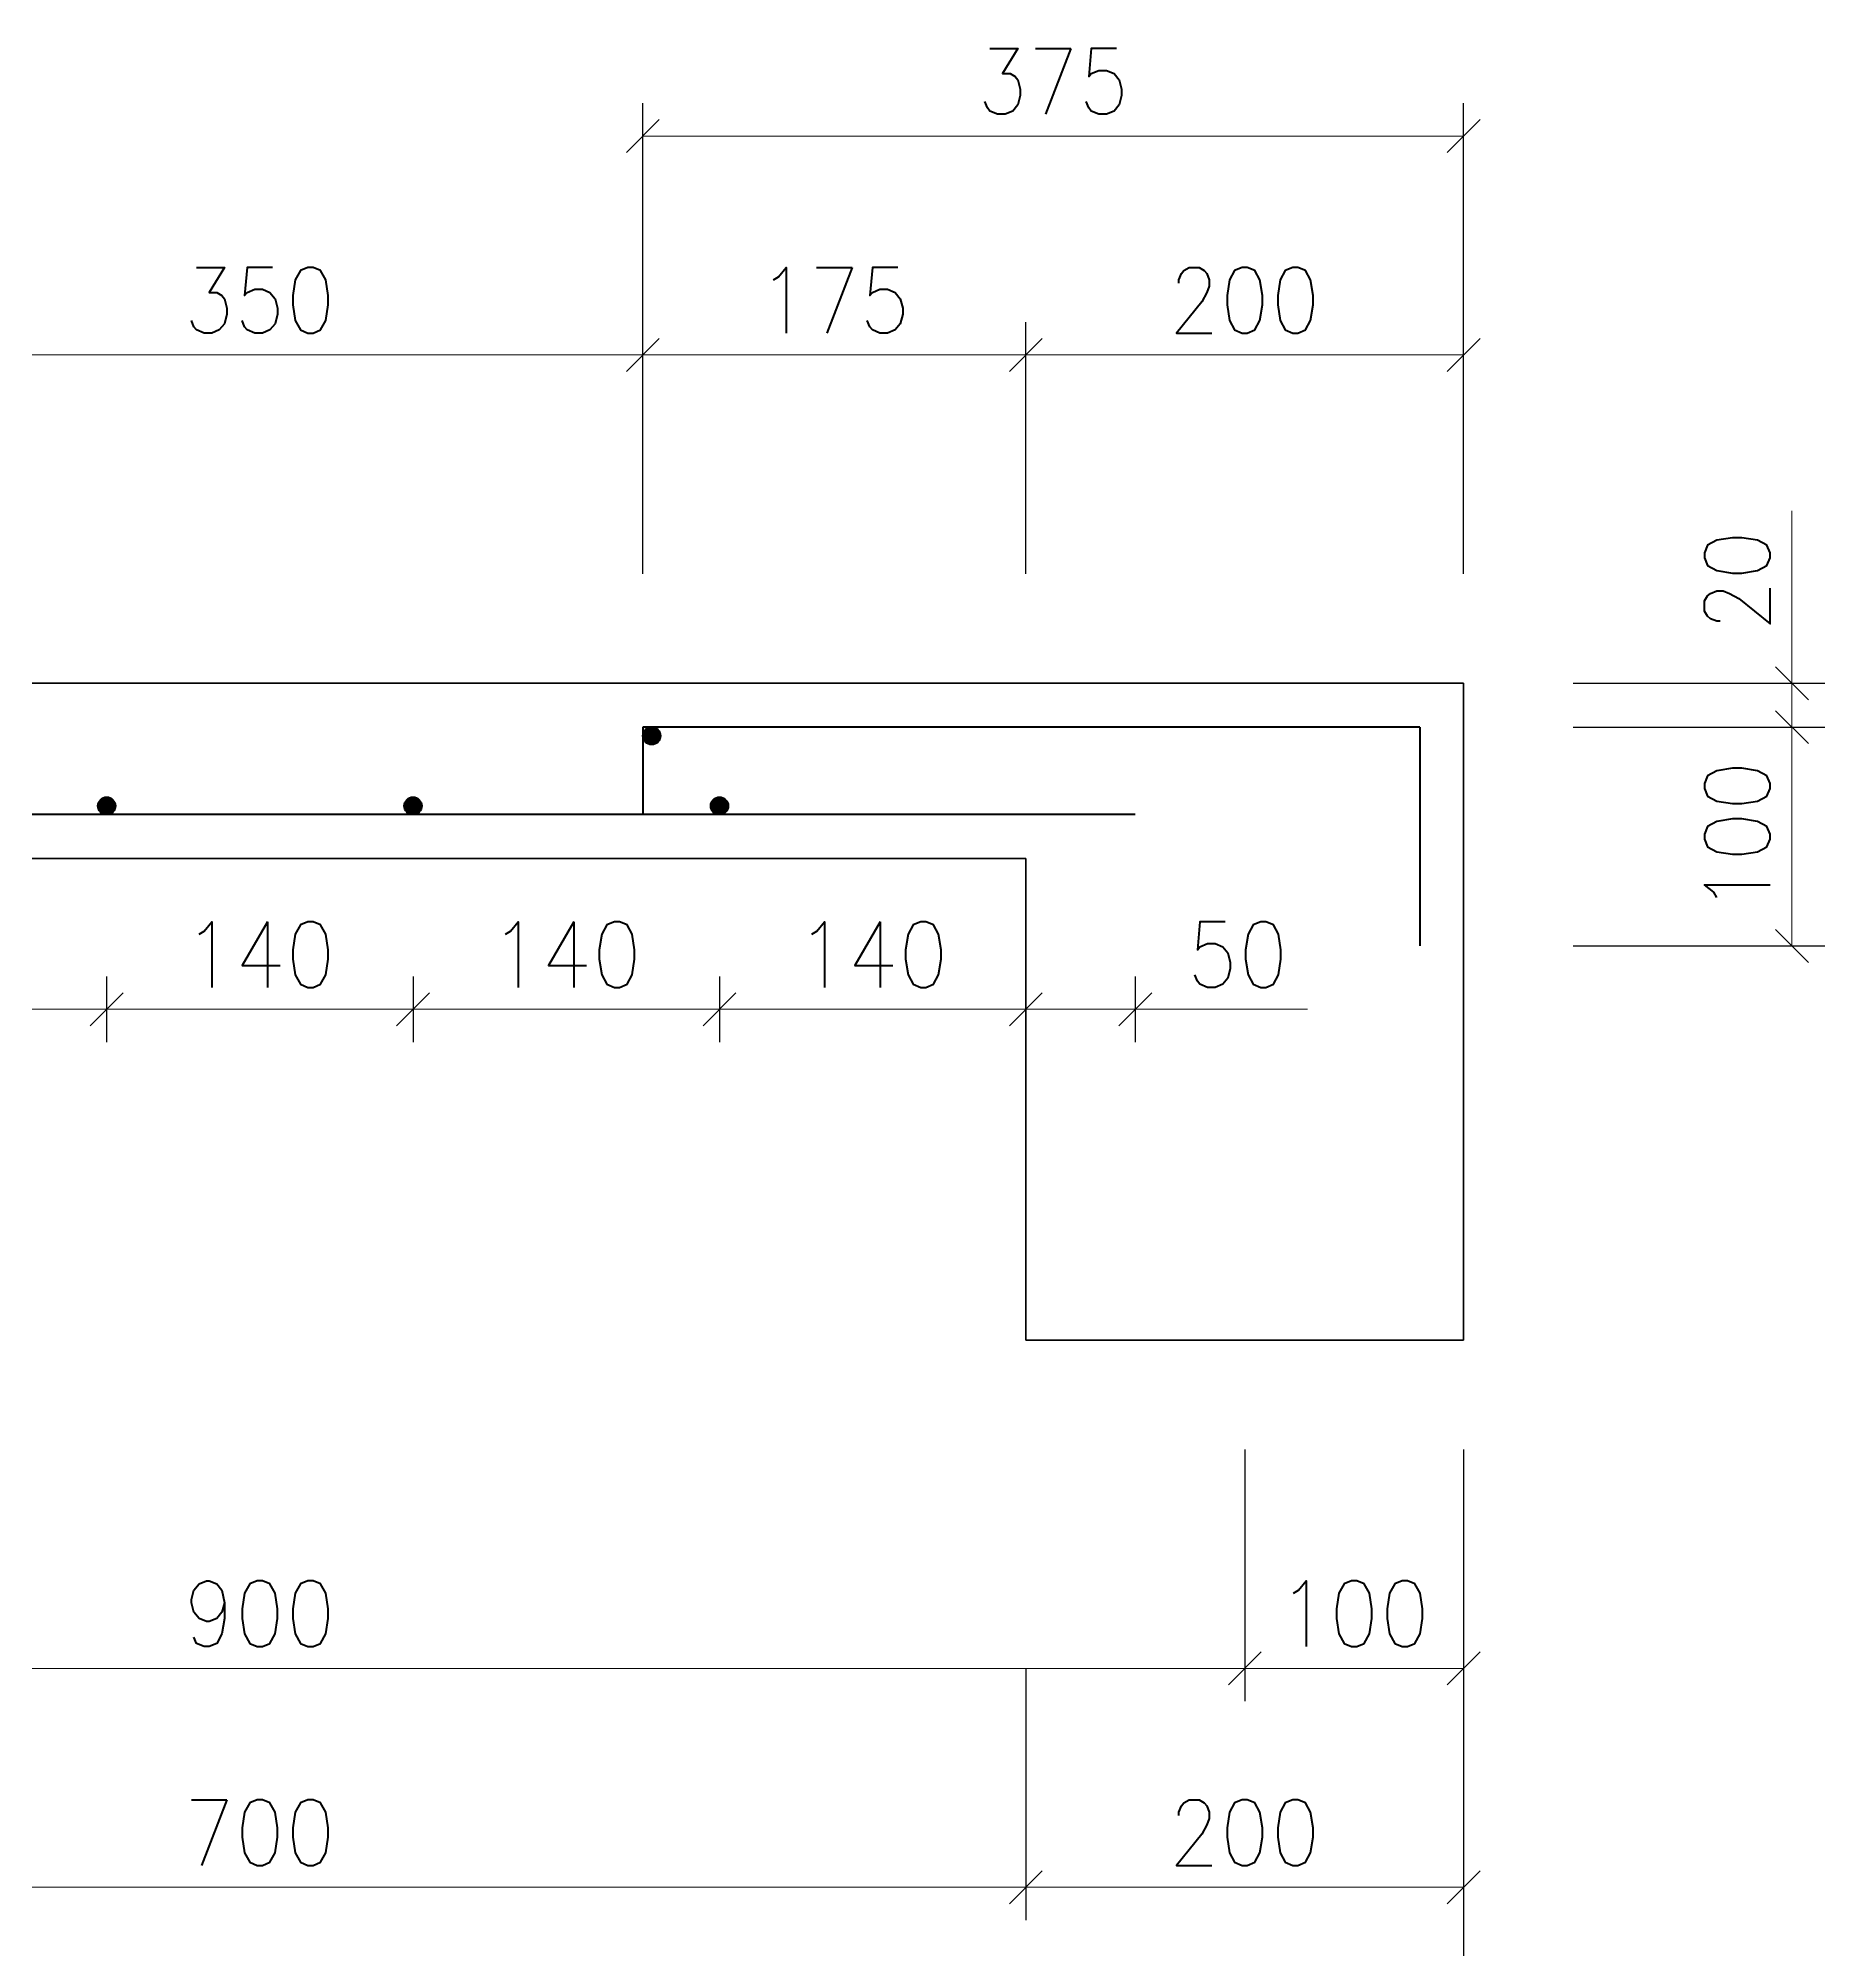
# Model space of a CAD drawing. Header units: millimetres. Extents: x 21380 to 27339, y 19466 to 22366.
# Drawn here: x 26523 to 27339, y 21493 to 22366 of the extents above; entities that cross this region are included whole.
import ezdxf

# ---------------------------------------------------------------- set-up
doc = ezdxf.new("R2010")
doc.units = ezdxf.units.MM
doc.layers.get('Defpoints').update_dxf_attribs({"color": 254})
for name, color, linetype, lineweight in [('0.35', 6, 'Continuous', 35), ('0.7', 30, 'Continuous', 70), ('Dimensions', 7, 'Continuous', 25)]:
    doc.layers.add(name, color=color, linetype=linetype, lineweight=lineweight)
doc.styles.add('MyTextStyle', font='romans.shx', dxfattribs={"width": 0.9})
doc.dimstyles.new('Annotative SK ext', dxfattribs={"dimscale": 0, "dimtxt": 3, "dimasz": 1.5, "dimexe": 1.5, "dimexo": 5, "dimgap": 1, "dimtad": 1, "dimdec": 0, "dimlfac": -1, "dimrnd": 5, "dimzin": 0, "dimtxsty": 'MyTextStyle', "dimblk": 'OBLIQUE', "dimcen": 1.5, "dimadec": 0, "dimazin": 0, "dimtfac": 1, "dimtdec": 0, "dimtofl": 0, "dimtmove": 0, "dimatfit": 3, "dimldrblk": 'NONE', "dimfxl": 10, "dimfxlon": 1, "dimtfillclr": 1, "dimtolj": 1, "dimtzin": 0, "dimlwd": 18, "dimarcsym": 0})
doc.dimstyles.new('Annotative SK int', dxfattribs={"dimscale": 0, "dimtxt": 3, "dimasz": 1.5, "dimexe": 1.5, "dimexo": 0, "dimgap": 1, "dimtad": 1, "dimdec": 0, "dimlfac": -1, "dimrnd": 5, "dimzin": 0, "dimtxsty": 'MyTextStyle', "dimblk": 'OBLIQUE', "dimcen": 1.5, "dimdle": 1.5, "dimadec": 0, "dimazin": 0, "dimtfac": 1, "dimtdec": 0, "dimtofl": 0, "dimtmove": 0, "dimatfit": 3, "dimldrblk": 'NONE', "dimfxl": 1.5, "dimfxlon": 1, "dimtolj": 1, "dimtzin": 0, "dimlwd": 18, "dimarcsym": 0})

# ---------------------------------------------------------------- blocks, each defined once
blk = doc.blocks.new('_Oblique')
at = {"color": 0, "linetype": 'ByBlock', "lineweight": -2}
blk.add_line((-0.5, -0.5), (0.5, 0.5), dxfattribs=at)
blk = doc.blocks.new('*D8')
at = {"layer": 'Defpoints', "color": 0, "transparency": 16777216}
for p in [(26174.35, 21771.33), (27074.35, 21771.33), (27074.35, 21621.33)]:
    blk.add_point(p, dxfattribs=at)
at = {"layer": 'Dimensions', "color": 0, "lineweight": -2, "transparency": 16777216}
for p, q in [((26174.35, 21721.33), (26174.35, 21606.33)), ((27074.35, 21721.33), (27074.35, 21606.33))]:
    blk.add_line(p, q, dxfattribs=at)
at = {"layer": 'Dimensions', "color": 0, "lineweight": 18, "transparency": 16777216}
blk.add_line((26174.35, 21621.33), (27074.35, 21621.33), dxfattribs=at)
at = {"layer": 'Dimensions', "color": 0, "lineweight": 18, "transparency": 16777216, "xscale": 15, "yscale": 15, "zscale": 15, "rotation": 180}
blk.add_blockref('_Oblique', (26174.35, 21621.33), dxfattribs=at)
at = {"layer": 'Dimensions', "color": 0, "lineweight": 18, "transparency": 16777216, "xscale": 15, "yscale": 15, "zscale": 15}
blk.add_blockref('_Oblique', (27074.35, 21621.33), dxfattribs=at)
at = {"layer": 'Dimensions', "color": 0, "transparency": 16777216, "insert": (26624.35, 21646.33), "char_height": 30, "attachment_point": 5, "style": 'MyTextStyle'}
blk.add_mtext('\\A1;900', dxfattribs=at)
blk = doc.blocks.new('_None')
blk = doc.blocks.new('*D9')
at = {"layer": 'Defpoints', "color": 0, "transparency": 16777216}
for p in [(27074.35, 21771.33), (27174.35, 21771.33), (27174.35, 21621.33)]:
    blk.add_point(p, dxfattribs=at)
at = {"layer": 'Dimensions', "color": 0, "lineweight": -2, "transparency": 16777216}
for p, q in [((27074.35, 21721.33), (27074.35, 21606.33)), ((27174.35, 21721.33), (27174.35, 21606.33))]:
    blk.add_line(p, q, dxfattribs=at)
at = {"layer": 'Dimensions', "color": 0, "lineweight": 18, "transparency": 16777216}
blk.add_line((27074.35, 21621.33), (27174.35, 21621.33), dxfattribs=at)
at = {"layer": 'Dimensions', "color": 0, "lineweight": 18, "transparency": 16777216, "xscale": 15, "yscale": 15, "zscale": 15, "rotation": 180}
blk.add_blockref('_Oblique', (27074.35, 21621.33), dxfattribs=at)
at = {"layer": 'Dimensions', "color": 0, "lineweight": 18, "transparency": 16777216, "xscale": 15, "yscale": 15, "zscale": 15}
blk.add_blockref('_Oblique', (27174.35, 21621.33), dxfattribs=at)
at = {"layer": 'Dimensions', "color": 0, "transparency": 16777216, "insert": (27124.35, 21646.33), "char_height": 30, "attachment_point": 5, "style": 'MyTextStyle'}
blk.add_mtext('\\A1;100', dxfattribs=at)
blk = doc.blocks.new('*D21')
at = {"layer": 'Defpoints', "color": 0, "transparency": 16777216}
for p in [(26274.35, 21771.33), (26974.35, 21771.33), (26974.35, 21521.33)]:
    blk.add_point(p, dxfattribs=at)
at = {"layer": 'Dimensions', "color": 0, "lineweight": -2, "transparency": 16777216}
for p, q in [((26274.35, 21621.33), (26274.35, 21506.33)), ((26974.35, 21621.33), (26974.35, 21506.33))]:
    blk.add_line(p, q, dxfattribs=at)
at = {"layer": 'Dimensions', "color": 0, "lineweight": 18, "transparency": 16777216}
blk.add_line((26274.35, 21521.33), (26974.35, 21521.33), dxfattribs=at)
at = {"layer": 'Dimensions', "color": 0, "lineweight": 18, "transparency": 16777216, "xscale": 15, "yscale": 15, "zscale": 15, "rotation": 180}
blk.add_blockref('_Oblique', (26274.35, 21521.33), dxfattribs=at)
at = {"layer": 'Dimensions', "color": 0, "lineweight": 18, "transparency": 16777216, "xscale": 15, "yscale": 15, "zscale": 15}
blk.add_blockref('_Oblique', (26974.35, 21521.33), dxfattribs=at)
at = {"layer": 'Dimensions', "color": 0, "transparency": 16777216, "insert": (26624.35, 21546.33), "char_height": 30, "attachment_point": 5, "style": 'MyTextStyle'}
blk.add_mtext('\\A1;700', dxfattribs=at)
blk = doc.blocks.new('*D22')
at = {"layer": 'Defpoints', "color": 0, "transparency": 16777216}
for p in [(26974.35, 21771.33), (27174.35, 21771.33), (27174.35, 21521.33)]:
    blk.add_point(p, dxfattribs=at)
at = {"layer": 'Dimensions', "color": 0, "lineweight": -2, "transparency": 16777216}
for p, q in [((26974.35, 21621.33), (26974.35, 21506.33)), ((27174.35, 21621.33), (27174.35, 21506.33))]:
    blk.add_line(p, q, dxfattribs=at)
at = {"layer": 'Dimensions', "color": 0, "lineweight": 18, "transparency": 16777216}
blk.add_line((26974.35, 21521.33), (27174.35, 21521.33), dxfattribs=at)
at = {"layer": 'Dimensions', "color": 0, "lineweight": 18, "transparency": 16777216, "xscale": 15, "yscale": 15, "zscale": 15, "rotation": 180}
blk.add_blockref('_Oblique', (26974.35, 21521.33), dxfattribs=at)
at = {"layer": 'Dimensions', "color": 0, "lineweight": 18, "transparency": 16777216, "xscale": 15, "yscale": 15, "zscale": 15}
blk.add_blockref('_Oblique', (27174.35, 21521.33), dxfattribs=at)
at = {"layer": 'Dimensions', "color": 0, "transparency": 16777216, "insert": (27074.35, 21546.33), "char_height": 30, "attachment_point": 5, "style": 'MyTextStyle'}
blk.add_mtext('\\A1;200', dxfattribs=at)
blk = doc.blocks.new('*D23')
at = {"layer": 'Defpoints', "color": 0, "transparency": 16777216}
for p in [(21574.35, 21771.33), (27174.35, 21771.33), (27174.35, 21421.33)]:
    blk.add_point(p, dxfattribs=at)
at = {"layer": 'Dimensions', "color": 0, "lineweight": -2, "transparency": 16777216}
for p, q in [((21574.35, 21521.33), (21574.35, 21406.33)), ((27174.35, 21521.33), (27174.35, 21406.33))]:
    blk.add_line(p, q, dxfattribs=at)
at = {"layer": 'Dimensions', "color": 0, "lineweight": 18, "transparency": 16777216}
blk.add_line((21574.35, 21421.33), (27174.35, 21421.33), dxfattribs=at)
at = {"layer": 'Dimensions', "color": 0, "lineweight": 18, "transparency": 16777216, "xscale": 15, "yscale": 15, "zscale": 15, "rotation": 180}
blk.add_blockref('_Oblique', (21574.35, 21421.33), dxfattribs=at)
at = {"layer": 'Dimensions', "color": 0, "lineweight": 18, "transparency": 16777216, "xscale": 15, "yscale": 15, "zscale": 15}
blk.add_blockref('_Oblique', (27174.35, 21421.33), dxfattribs=at)
at = {"layer": 'Dimensions', "color": 0, "transparency": 16777216, "insert": (24374.35, 21446.33), "char_height": 30, "attachment_point": 5, "style": 'MyTextStyle'}
blk.add_mtext('\\A1;5600', dxfattribs=at)
blk = doc.blocks.new('*D26')
at = {"layer": 'Defpoints', "color": 0, "transparency": 16777216}
for p in [(27174.35, 22071.33), (27174.35, 22051.33), (27324.35, 22051.33)]:
    blk.add_point(p, dxfattribs=at)
at = {"layer": 'Dimensions', "color": 0, "lineweight": 18, "transparency": 16777216}
for p, q in [((27324.35, 22071.33), (27324.35, 22150.05)), ((27324.35, 22051.33), (27324.35, 22071.33))]:
    blk.add_line(p, q, dxfattribs=at)
at = {"layer": 'Dimensions', "color": 0, "lineweight": -2, "transparency": 16777216}
for p, q in [((27224.35, 22071.33), (27339.35, 22071.33)), ((27224.35, 22051.33), (27339.35, 22051.33))]:
    blk.add_line(p, q, dxfattribs=at)
at = {"layer": 'Dimensions', "color": 0, "lineweight": 18, "transparency": 16777216, "xscale": 15, "yscale": 15, "zscale": 15}
for p, rotation in [((27324.35, 22071.33), 90), ((27324.35, 22051.33), 270)]:
    blk.add_blockref('_Oblique', p, dxfattribs=dict(at, rotation=rotation))
at = {"layer": 'Dimensions', "color": 0, "transparency": 16777216, "insert": (27299.35, 22118.19), "char_height": 30, "attachment_point": 5, "rotation": 90, "style": 'MyTextStyle'}
blk.add_mtext('\\A1;20', dxfattribs=at)
blk = doc.blocks.new('*D27')
at = {"layer": 'Defpoints', "color": 0, "transparency": 16777216}
for p in [(27174.35, 22051.33), (27154.35, 21951.33), (27324.35, 21951.33)]:
    blk.add_point(p, dxfattribs=at)
at = {"layer": 'Dimensions', "color": 0, "lineweight": -2, "transparency": 16777216}
for p, q in [((27224.35, 22051.33), (27339.35, 22051.33)), ((27224.35, 21951.33), (27339.35, 21951.33))]:
    blk.add_line(p, q, dxfattribs=at)
at = {"layer": 'Dimensions', "color": 0, "lineweight": 18, "transparency": 16777216}
blk.add_line((27324.35, 22051.33), (27324.35, 21951.33), dxfattribs=at)
at = {"layer": 'Dimensions', "color": 0, "lineweight": 18, "transparency": 16777216, "xscale": 15, "yscale": 15, "zscale": 15}
for p, rotation in [((27324.35, 22051.33), 90), ((27324.35, 21951.33), 270)]:
    blk.add_blockref('_Oblique', p, dxfattribs=dict(at, rotation=rotation))
at = {"layer": 'Dimensions', "color": 0, "transparency": 16777216, "insert": (27299.35, 22001.33), "char_height": 30, "attachment_point": 5, "rotation": 90, "style": 'MyTextStyle'}
blk.add_mtext('\\A1;100', dxfattribs=at)
blk = doc.blocks.new('*D62')
at = {"layer": 'Defpoints', "color": 0, "transparency": 16777216}
for p in [(26414.35, 22015.33), (26554.35, 22015.33), (26554.35, 21922.42)]:
    blk.add_point(p, dxfattribs=at)
at = {"layer": 'Dimensions', "color": 0, "lineweight": -2, "transparency": 16777216}
for p, q in [((26414.35, 21937.42), (26414.35, 21907.42)), ((26554.35, 21937.42), (26554.35, 21907.42))]:
    blk.add_line(p, q, dxfattribs=at)
at = {"layer": 'Dimensions', "color": 0, "lineweight": 18, "transparency": 16777216}
blk.add_line((26399.35, 21922.42), (26569.35, 21922.42), dxfattribs=at)
at = {"layer": 'Dimensions', "color": 0, "lineweight": 18, "transparency": 16777216, "xscale": 15, "yscale": 15, "zscale": 15, "rotation": 180}
blk.add_blockref('_Oblique', (26414.35, 21922.42), dxfattribs=at)
at = {"layer": 'Dimensions', "color": 0, "lineweight": 18, "transparency": 16777216, "xscale": 15, "yscale": 15, "zscale": 15}
blk.add_blockref('_Oblique', (26554.35, 21922.42), dxfattribs=at)
at = {"layer": 'Dimensions', "color": 0, "transparency": 16777216, "insert": (26484.35, 21947.42), "char_height": 30, "attachment_point": 5, "style": 'MyTextStyle'}
blk.add_mtext('\\A1;140', dxfattribs=at)
blk = doc.blocks.new('*D63')
at = {"layer": 'Defpoints', "color": 0, "transparency": 16777216}
for p in [(26554.35, 22015.33), (26694.35, 22015.33), (26694.35, 21922.42)]:
    blk.add_point(p, dxfattribs=at)
at = {"layer": 'Dimensions', "color": 0, "lineweight": -2, "transparency": 16777216}
for p, q in [((26554.35, 21937.42), (26554.35, 21907.42)), ((26694.35, 21937.42), (26694.35, 21907.42))]:
    blk.add_line(p, q, dxfattribs=at)
at = {"layer": 'Dimensions', "color": 0, "lineweight": 18, "transparency": 16777216}
blk.add_line((26539.35, 21922.42), (26709.35, 21922.42), dxfattribs=at)
at = {"layer": 'Dimensions', "color": 0, "lineweight": 18, "transparency": 16777216, "xscale": 15, "yscale": 15, "zscale": 15, "rotation": 180}
blk.add_blockref('_Oblique', (26554.35, 21922.42), dxfattribs=at)
at = {"layer": 'Dimensions', "color": 0, "lineweight": 18, "transparency": 16777216, "xscale": 15, "yscale": 15, "zscale": 15}
blk.add_blockref('_Oblique', (26694.35, 21922.42), dxfattribs=at)
at = {"layer": 'Dimensions', "color": 0, "transparency": 16777216, "insert": (26624.35, 21947.42), "char_height": 30, "attachment_point": 5, "style": 'MyTextStyle'}
blk.add_mtext('\\A1;140', dxfattribs=at)
blk = doc.blocks.new('*D64')
at = {"layer": 'Defpoints', "color": 0, "transparency": 16777216}
for p in [(26694.35, 22015.33), (26834.35, 22015.33), (26834.35, 21922.42)]:
    blk.add_point(p, dxfattribs=at)
at = {"layer": 'Dimensions', "color": 0, "lineweight": -2, "transparency": 16777216}
for p, q in [((26694.35, 21937.42), (26694.35, 21907.42)), ((26834.35, 21937.42), (26834.35, 21907.42))]:
    blk.add_line(p, q, dxfattribs=at)
at = {"layer": 'Dimensions', "color": 0, "lineweight": 18, "transparency": 16777216}
blk.add_line((26679.35, 21922.42), (26849.35, 21922.42), dxfattribs=at)
at = {"layer": 'Dimensions', "color": 0, "lineweight": 18, "transparency": 16777216, "xscale": 15, "yscale": 15, "zscale": 15, "rotation": 180}
blk.add_blockref('_Oblique', (26694.35, 21922.42), dxfattribs=at)
at = {"layer": 'Dimensions', "color": 0, "lineweight": 18, "transparency": 16777216, "xscale": 15, "yscale": 15, "zscale": 15}
blk.add_blockref('_Oblique', (26834.35, 21922.42), dxfattribs=at)
at = {"layer": 'Dimensions', "color": 0, "transparency": 16777216, "insert": (26764.35, 21947.42), "char_height": 30, "attachment_point": 5, "style": 'MyTextStyle'}
blk.add_mtext('\\A1;140', dxfattribs=at)
blk = doc.blocks.new('*D65')
at = {"layer": 'Defpoints', "color": 0, "transparency": 16777216}
for p in [(26834.35, 22015.33), (26974.35, 21991.33), (26974.35, 21922.42)]:
    blk.add_point(p, dxfattribs=at)
at = {"layer": 'Dimensions', "color": 0, "lineweight": -2, "transparency": 16777216}
for p, q in [((26834.35, 21937.42), (26834.35, 21907.42)), ((26974.35, 21937.42), (26974.35, 21907.42))]:
    blk.add_line(p, q, dxfattribs=at)
at = {"layer": 'Dimensions', "color": 0, "lineweight": 18, "transparency": 16777216}
blk.add_line((26819.35, 21922.42), (26989.35, 21922.42), dxfattribs=at)
at = {"layer": 'Dimensions', "color": 0, "lineweight": 18, "transparency": 16777216, "xscale": 15, "yscale": 15, "zscale": 15, "rotation": 180}
blk.add_blockref('_Oblique', (26834.35, 21922.42), dxfattribs=at)
at = {"layer": 'Dimensions', "color": 0, "lineweight": 18, "transparency": 16777216, "xscale": 15, "yscale": 15, "zscale": 15}
blk.add_blockref('_Oblique', (26974.35, 21922.42), dxfattribs=at)
at = {"layer": 'Dimensions', "color": 0, "transparency": 16777216, "insert": (26904.35, 21947.42), "char_height": 30, "attachment_point": 5, "style": 'MyTextStyle'}
blk.add_mtext('\\A1;140', dxfattribs=at)
blk = doc.blocks.new('*D67')
at = {"layer": 'Defpoints', "color": 0, "transparency": 16777216}
for p in [(27024.35, 22011.33), (26974.35, 21991.33), (27024.35, 21922.42)]:
    blk.add_point(p, dxfattribs=at)
at = {"layer": 'Dimensions', "color": 0, "lineweight": -2, "transparency": 16777216}
for p, q in [((26974.35, 21937.42), (26974.35, 21907.42)), ((27024.35, 21937.42), (27024.35, 21907.42))]:
    blk.add_line(p, q, dxfattribs=at)
at = {"layer": 'Dimensions', "color": 0, "lineweight": 18, "transparency": 16777216}
for p, q in [((26959.35, 21922.42), (27024.35, 21922.42)), ((27024.35, 21922.42), (27103.06, 21922.42))]:
    blk.add_line(p, q, dxfattribs=at)
at = {"layer": 'Dimensions', "color": 0, "lineweight": 18, "transparency": 16777216, "xscale": 15, "yscale": 15, "zscale": 15, "rotation": 180}
blk.add_blockref('_Oblique', (26974.35, 21922.42), dxfattribs=at)
at = {"layer": 'Dimensions', "color": 0, "lineweight": 18, "transparency": 16777216, "xscale": 15, "yscale": 15, "zscale": 15}
blk.add_blockref('_Oblique', (27024.35, 21922.42), dxfattribs=at)
at = {"layer": 'Dimensions', "color": 0, "transparency": 16777216, "insert": (27071.21, 21947.42), "char_height": 30, "attachment_point": 5, "style": 'MyTextStyle'}
blk.add_mtext('\\A1;50', dxfattribs=at)
blk = doc.blocks.new('*D88')
at = {"layer": 'Defpoints', "color": 0, "transparency": 16777216}
for p in [(26974.35, 22221.33), (26974.35, 22071.33), (27174.35, 22071.33)]:
    blk.add_point(p, dxfattribs=at)
at = {"layer": 'Dimensions', "color": 0, "lineweight": -2, "transparency": 16777216}
for p, q in [((26974.35, 22121.33), (26974.35, 22236.33)), ((27174.35, 22121.33), (27174.35, 22236.33))]:
    blk.add_line(p, q, dxfattribs=at)
at = {"layer": 'Dimensions', "color": 0, "lineweight": 18, "transparency": 16777216}
blk.add_line((27174.35, 22221.33), (26974.35, 22221.33), dxfattribs=at)
at = {"layer": 'Dimensions', "color": 0, "lineweight": 18, "transparency": 16777216, "xscale": 15, "yscale": 15, "zscale": 15, "rotation": 180}
blk.add_blockref('_Oblique', (26974.35, 22221.33), dxfattribs=at)
at = {"layer": 'Dimensions', "color": 0, "lineweight": 18, "transparency": 16777216, "xscale": 15, "yscale": 15, "zscale": 15}
blk.add_blockref('_Oblique', (27174.35, 22221.33), dxfattribs=at)
at = {"layer": 'Dimensions', "color": 0, "transparency": 16777216, "insert": (27074.35, 22246.33), "char_height": 30, "attachment_point": 5, "style": 'MyTextStyle'}
blk.add_mtext('\\A1;200', dxfattribs=at)
blk = doc.blocks.new('*D89')
at = {"layer": 'Defpoints', "color": 0, "transparency": 16777216}
for p in [(26799.35, 22221.33), (26974.35, 22071.33), (26799.35, 22051.33)]:
    blk.add_point(p, dxfattribs=at)
at = {"layer": 'Dimensions', "color": 0, "lineweight": -2, "transparency": 16777216}
for p, q in [((26799.35, 22121.33), (26799.35, 22236.33)), ((26974.35, 22121.33), (26974.35, 22236.33))]:
    blk.add_line(p, q, dxfattribs=at)
at = {"layer": 'Dimensions', "color": 0, "lineweight": 18, "transparency": 16777216}
blk.add_line((26974.35, 22221.33), (26799.35, 22221.33), dxfattribs=at)
at = {"layer": 'Dimensions', "color": 0, "lineweight": 18, "transparency": 16777216, "xscale": 15, "yscale": 15, "zscale": 15, "rotation": 180}
blk.add_blockref('_Oblique', (26799.35, 22221.33), dxfattribs=at)
at = {"layer": 'Dimensions', "color": 0, "lineweight": 18, "transparency": 16777216, "xscale": 15, "yscale": 15, "zscale": 15}
blk.add_blockref('_Oblique', (26974.35, 22221.33), dxfattribs=at)
at = {"layer": 'Dimensions', "color": 0, "transparency": 16777216, "insert": (26886.85, 22246.33), "char_height": 30, "attachment_point": 5, "style": 'MyTextStyle'}
blk.add_mtext('\\A1;175', dxfattribs=at)
blk = doc.blocks.new('*D90')
at = {"layer": 'Defpoints', "color": 0, "transparency": 16777216}
for p in [(26799.35, 22321.33), (26799.35, 22071.33), (27174.35, 22071.33)]:
    blk.add_point(p, dxfattribs=at)
at = {"layer": 'Dimensions', "color": 0, "lineweight": -2, "transparency": 16777216}
for p, q in [((26799.35, 22221.33), (26799.35, 22336.33)), ((27174.35, 22221.33), (27174.35, 22336.33))]:
    blk.add_line(p, q, dxfattribs=at)
at = {"layer": 'Dimensions', "color": 0, "lineweight": 18, "transparency": 16777216}
blk.add_line((27174.35, 22321.33), (26799.35, 22321.33), dxfattribs=at)
at = {"layer": 'Dimensions', "color": 0, "lineweight": 18, "transparency": 16777216, "xscale": 15, "yscale": 15, "zscale": 15, "rotation": 180}
blk.add_blockref('_Oblique', (26799.35, 22321.33), dxfattribs=at)
at = {"layer": 'Dimensions', "color": 0, "lineweight": 18, "transparency": 16777216, "xscale": 15, "yscale": 15, "zscale": 15}
blk.add_blockref('_Oblique', (27174.35, 22321.33), dxfattribs=at)
at = {"layer": 'Dimensions', "color": 0, "transparency": 16777216, "insert": (26986.85, 22346.33), "char_height": 30, "attachment_point": 5, "style": 'MyTextStyle'}
blk.add_mtext('\\A1;375', dxfattribs=at)
blk = doc.blocks.new('*D91')
at = {"layer": 'Defpoints', "color": 0, "transparency": 16777216}
for p in [(26799.35, 22221.33), (26449.35, 22051.33), (26799.35, 22051.33)]:
    blk.add_point(p, dxfattribs=at)
at = {"layer": 'Dimensions', "color": 0, "lineweight": -2, "transparency": 16777216}
for p, q in [((26449.35, 22121.33), (26449.35, 22236.33)), ((26799.35, 22121.33), (26799.35, 22236.33))]:
    blk.add_line(p, q, dxfattribs=at)
at = {"layer": 'Dimensions', "color": 0, "lineweight": 18, "transparency": 16777216}
blk.add_line((26449.35, 22221.33), (26799.35, 22221.33), dxfattribs=at)
at = {"layer": 'Dimensions', "color": 0, "lineweight": 18, "transparency": 16777216, "xscale": 15, "yscale": 15, "zscale": 15, "rotation": 180}
blk.add_blockref('_Oblique', (26449.35, 22221.33), dxfattribs=at)
at = {"layer": 'Dimensions', "color": 0, "lineweight": 18, "transparency": 16777216, "xscale": 15, "yscale": 15, "zscale": 15}
blk.add_blockref('_Oblique', (26799.35, 22221.33), dxfattribs=at)
at = {"layer": 'Dimensions', "color": 0, "transparency": 16777216, "insert": (26624.35, 22246.33), "char_height": 30, "attachment_point": 5, "style": 'MyTextStyle'}
blk.add_mtext('\\A1;350', dxfattribs=at)

msp = doc.modelspace()

# ---------------------------------------------------------------- hatches: boundary and pattern name
at = {"layer": '0.7'}
h = msp.add_hatch(color=256, dxfattribs=at)
h.dxf.hatch_style = 1
h.paths.add_polyline_path([(26807.35, 22047.33, 1), (26799.35, 22047.33, 1)])
h = msp.add_hatch(color=256, dxfattribs=at)
h.dxf.hatch_style = 1
h.paths.add_polyline_path([(26558.35, 22015.33, 1), (26550.35, 22015.33, 1)])
h = msp.add_hatch(color=256, dxfattribs=at)
h.dxf.hatch_style = 1
h.paths.add_polyline_path([(26698.35, 22015.33, 1), (26690.35, 22015.33, 1)])
h = msp.add_hatch(color=256, dxfattribs=at)
h.dxf.hatch_style = 1
h.paths.add_polyline_path([(26838.35, 22015.33, 1), (26830.35, 22015.33, 1)])

# ---------------------------------------------------------------- linework, layer by layer
at = {"layer": '0.35'}
for p, q in [((21574.35, 22071.33), (27174.35, 22071.33)), ((27174.35, 22071.33), (27174.35, 21771.33)), ((26274.35, 21991.33), (26974.35, 21991.33)), ((26974.35, 21991.33), (26974.35, 21771.33)), ((26974.35, 21771.33), (27174.35, 21771.33))]:
    msp.add_line(p, q, dxfattribs=at)
at = {"layer": '0.7'}
for p, q in [((27154.35, 22051.33), (26799.35, 22051.33)), ((26799.35, 22051.33), (26799.35, 22011.33)), ((27154.35, 22051.33), (27154.35, 21951.33)), ((27024.35, 22011.33), (21724.35, 22011.33))]:
    msp.add_line(p, q, dxfattribs=at)
for centre in [(26803.35, 22047.33), (26554.35, 22015.33), (26694.35, 22015.33), (26834.35, 22015.33)]:
    msp.add_circle(centre, 4, dxfattribs=at)

# ---------------------------------------------------------------- dimensions: what is measured, and where the dimension line sits
at = {"layer": 'Dimensions'}
for base, p1, p2, angle, picture, middle in [((26799.35, 22321.33), (27174.35, 22071.33), (26799.35, 22071.33), 180, '*D90', (26986.85, 22346.33)), ((26799.35, 22221.33), (26974.35, 22071.33), (26799.35, 22051.33), 180, '*D89', (26886.85, 22246.33)), ((26974.35, 22221.33), (27174.35, 22071.33), (26974.35, 22071.33), 180, '*D88', (27074.35, 22246.33)), ((27324.35, 21951.33), (27174.35, 22051.33), (27154.35, 21951.33), 90, '*D27', (27299.35, 22001.33))]:
    dim = msp.add_linear_dim(base=base, p1=p1, p2=p2, angle=angle, dimstyle='Annotative SK ext', dxfattribs=at)
    dim.commit()
    dim.dimension.update_dxf_attribs({"geometry": picture, "text_midpoint": middle})
for base, p1, p2, dimstyle, picture, middle in [((26799.35, 22221.33), (26449.35, 22051.33), (26799.35, 22051.33), 'Annotative SK ext', '*D91', (26624.35, 22246.33)), ((26554.35, 21922.42), (26414.35, 22015.33), (26554.35, 22015.33), 'Annotative SK int', '*D62', (26484.35, 21947.42)), ((26694.35, 21922.42), (26554.35, 22015.33), (26694.35, 22015.33), 'Annotative SK int', '*D63', (26624.35, 21947.42)), ((26834.35, 21922.42), (26694.35, 22015.33), (26834.35, 22015.33), 'Annotative SK int', '*D64', (26764.35, 21947.42)), ((26974.35, 21922.42), (26834.35, 22015.33), (26974.35, 21991.33), 'Annotative SK int', '*D65', (26904.35, 21947.42)), ((27174.35, 21421.33), (21574.35, 21771.33), (27174.35, 21771.33), 'Annotative SK ext', '*D23', (24374.35, 21446.33)), ((27074.35, 21621.33), (26174.35, 21771.33), (27074.35, 21771.33), 'Annotative SK ext', '*D8', (26624.35, 21646.33)), ((26974.35, 21521.33), (26274.35, 21771.33), (26974.35, 21771.33), 'Annotative SK ext', '*D21', (26624.35, 21546.33)), ((27174.35, 21521.33), (26974.35, 21771.33), (27174.35, 21771.33), 'Annotative SK ext', '*D22', (27074.35, 21546.33)), ((27174.35, 21621.33), (27074.35, 21771.33), (27174.35, 21771.33), 'Annotative SK ext', '*D9', (27124.35, 21646.33))]:
    dim = msp.add_linear_dim(base=base, p1=p1, p2=p2, dimstyle=dimstyle, dxfattribs=at)
    dim.commit()
    dim.dimension.update_dxf_attribs({"geometry": picture, "text_midpoint": middle})
dim = msp.add_linear_dim(base=(27324.35, 22051.33), p1=(27174.35, 22071.33), p2=(27174.35, 22051.33), angle=90, dimstyle='Annotative SK ext', dxfattribs=at)
dim.commit()
dim.dimension.update_dxf_attribs({"geometry": '*D26', "text_midpoint": (27324.35, 22118.19), "dimtype": 160})
dim = msp.add_linear_dim(base=(27024.35, 21922.42), p1=(26974.35, 21991.33), p2=(27024.35, 22011.33), dimstyle='Annotative SK int', dxfattribs=at)
dim.commit()
dim.dimension.update_dxf_attribs({"geometry": '*D67', "text_midpoint": (27071.21, 21922.42), "dimtype": 160})

doc.saveas('drawing.dxf')
